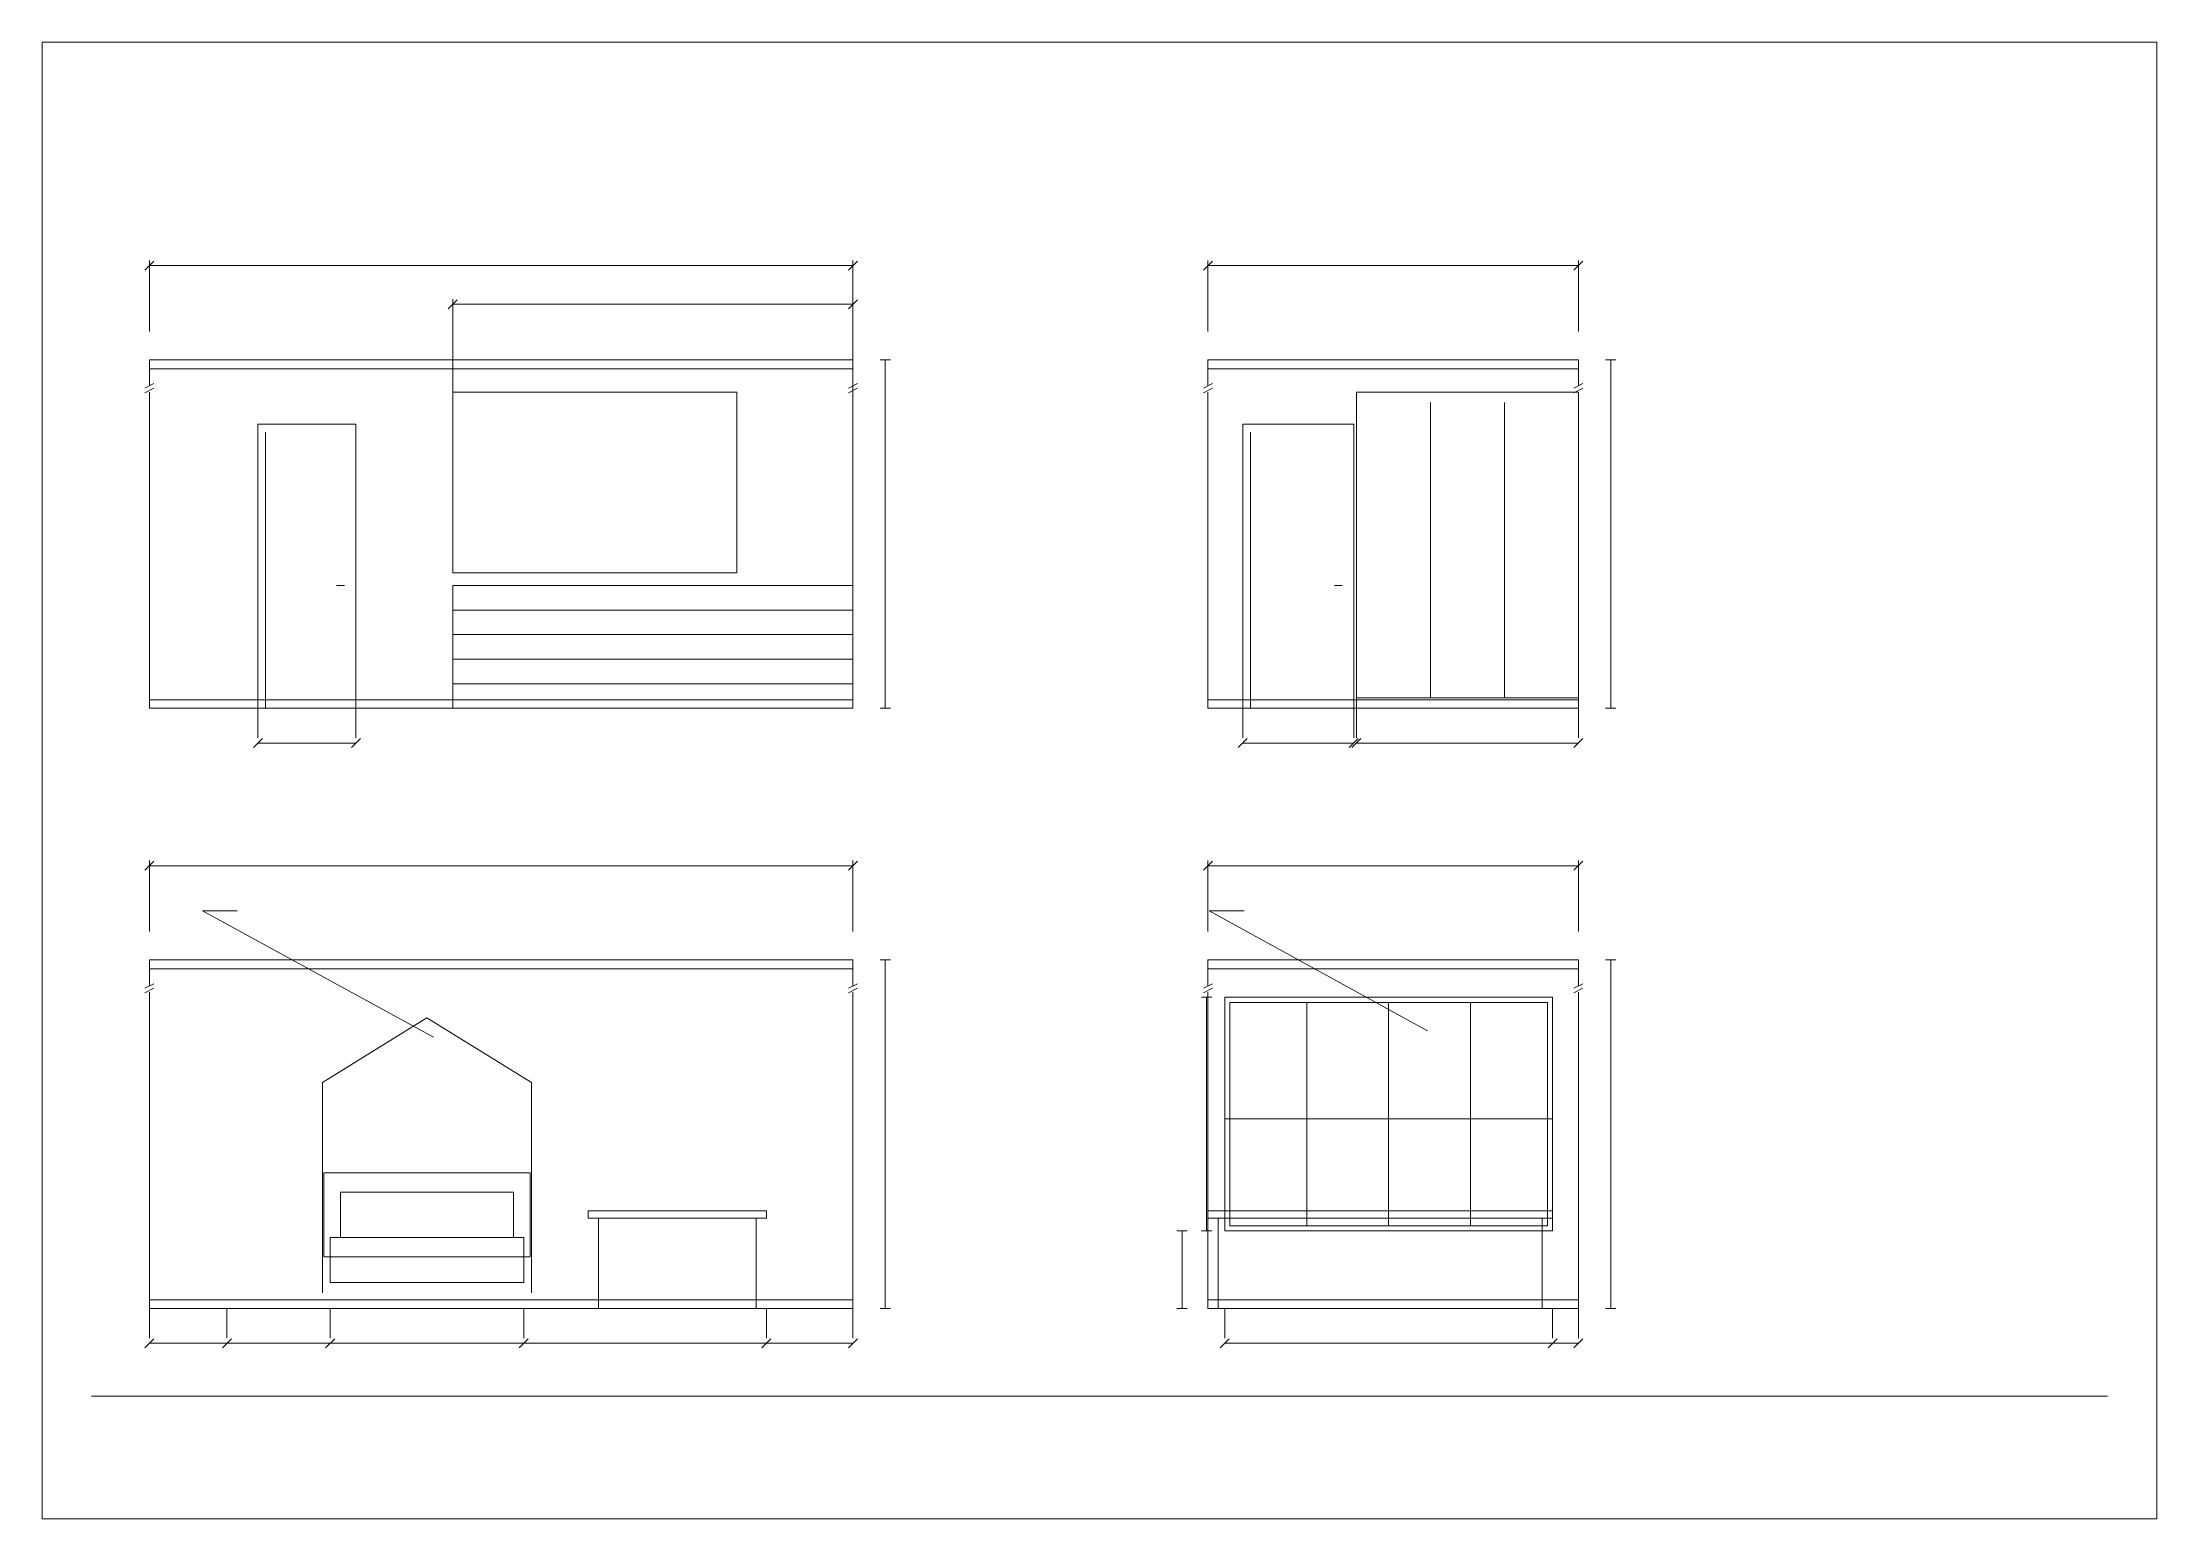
# Model space of a CAD drawing. Header units: millimetres. Extents: x -79780 to 76600, y 220 to 11660.
# Drawn here: x 60220 to 76600, y 220 to 11660 of the extents above; entities that cross this region are included whole.
import ezdxf

# ---------------------------------------------------------------- set-up
doc = ezdxf.new("R2010")
doc.units = ezdxf.units.MM
for name, color, linetype, lineweight, plot in [('DIM', 4, 'CONTINUOUS', 0, False), ('FABRIC', 9, 'CONTINUOUS', 0, False), ('FRAME', 8, 'CONTINUOUS', 0, False), ('GLASS', 5, 'CONTINUOUS', 0, False), ('PENDING', 6, 'CONTINUOUS', 0, False), ('TEXT', 7, 'CONTINUOUS', 0, False), ('WALL', 7, 'CONTINUOUS', 0, False), ('WOOD', 32, 'CONTINUOUS', 0, False)]:
    doc.layers.add(name, color=color, linetype=linetype, lineweight=lineweight, plot=plot)

msp = doc.modelspace()

# ---------------------------------------------------------------- linework, layer by layer
at = {"layer": 'DIM'}
for p, q in [((61015, 9895), (61085, 9965)), ((61050, 9420), (61050, 9970)), ((61050, 9930), (66500, 9930)), ((66465, 9895), (66535, 9965)), ((66500, 9420), (66500, 9970)), ((69215, 9895), (69285, 9965)), ((69250, 9420), (69250, 9970)), ((69250, 9930), (72120, 9930)), ((72085, 9895), (72155, 9965)), ((72120, 9420), (72120, 9970)), ((63365, 9595), (63435, 9665)), ((63400, 8950), (63400, 9670)), ((66465, 9595), (66535, 9665)), ((66500, 8950), (66500, 9670)), ((63400, 9630), (66500, 9630)), ((61890, 6500), (61890, 6270)), ((62650, 6500), (62650, 6270)), ((69520, 6500), (69520, 6270)), ((70380, 6500), (70380, 6270)), ((70400, 6500), (70400, 6270)), ((72120, 6500), (72120, 6270)), ((61855, 6195), (61925, 6265)), ((61890, 6230), (62650, 6230)), ((62615, 6195), (62685, 6265)), ((69485, 6195), (69555, 6265)), ((69520, 6230), (70380, 6230)), ((70345, 6195), (70415, 6265)), ((70365, 6195), (70435, 6265)), ((70400, 6230), (72120, 6230)), ((72085, 6195), (72155, 6265)), ((61015, 5245), (61085, 5315)), ((61050, 4770), (61050, 5320)), ((61050, 5280), (66500, 5280)), ((66465, 5245), (66535, 5315)), ((66500, 4770), (66500, 5320)), ((69215, 5245), (69285, 5315)), ((69250, 4770), (69250, 5320)), ((69250, 5280), (72120, 5280)), ((72085, 5245), (72155, 5315)), ((72120, 4770), (72120, 5320)), ((69200, 4260), (69280, 4260)), ((69240, 2450), (69240, 4260)), ((69010, 2450), (69090, 2450)), ((69050, 1850), (69050, 2450)), ((69200, 2450), (69280, 2450)), ((61050, 1850), (61050, 1620)), ((61650, 1850), (61650, 1620)), ((61650, 1850), (61650, 1620)), ((62450, 1850), (62450, 1620)), ((62450, 1850), (62450, 1620)), ((63950, 1850), (63950, 1620)), ((63950, 1850), (63950, 1620)), ((65830, 1850), (65830, 1620)), ((65830, 1850), (65830, 1620)), ((66500, 1850), (66500, 1620)), ((69010, 1850), (69090, 1850)), ((69380, 1850), (69380, 1620)), ((71920, 1850), (71920, 1620)), ((71920, 1850), (71920, 1620)), ((72120, 1850), (72120, 1620)), ((61015, 1545), (61085, 1615)), ((61050, 1580), (61650, 1580)), ((61615, 1545), (61685, 1615)), ((61615, 1545), (61685, 1615)), ((61650, 1580), (62450, 1580)), ((62415, 1545), (62485, 1615)), ((62415, 1545), (62485, 1615)), ((62450, 1580), (63950, 1580)), ((63915, 1545), (63985, 1615)), ((63915, 1545), (63985, 1615)), ((63950, 1580), (65830, 1580)), ((65795, 1545), (65865, 1615)), ((65795, 1545), (65865, 1615)), ((65830, 1580), (66500, 1580)), ((66465, 1545), (66535, 1615)), ((69345, 1545), (69415, 1615)), ((69380, 1580), (71920, 1580)), ((71885, 1545), (71955, 1615)), ((71885, 1545), (71955, 1615)), ((71920, 1580), (72120, 1580)), ((72085, 1545), (72155, 1615))]:
    msp.add_line(p, q, dxfattribs=at)
at = {"layer": 'FABRIC'}
for p, q in [((63870, 2750), (62530, 2750)), ((62530, 2750), (62530, 2400)), ((63870, 2400), (63870, 2750)), ((63950, 2400), (62450, 2400)), ((62450, 2400), (62450, 2050)), ((62530, 2400), (63870, 2400)), ((63950, 2050), (63950, 2400)), ((62450, 2050), (63950, 2050))]:
    msp.add_line(p, q, dxfattribs=at)
at = {"layer": 'FRAME'}
for p, q in [((76600, 11660), (60220, 11660)), ((60220, 11660), (60220, 220)), ((76600, 220), (76600, 11660)), ((60600, 1170), (76220, 1170)), ((60220, 220), (76600, 220))]:
    msp.add_line(p, q, dxfattribs=at)
at = {"layer": 'GLASS'}
for p, q in [((71920, 4260), (69380, 4260)), ((69380, 4260), (69380, 2450)), ((71920, 2450), (71920, 4260)), ((71880, 4220), (69420, 4220)), ((69420, 4220), (69420, 2490)), ((70015, 2490), (70015, 4220)), ((70650, 2490), (70650, 4220)), ((71285, 2490), (71285, 4220)), ((71880, 2490), (71880, 4220)), ((69380, 3319), (71920, 3319)), ((69420, 2490), (71880, 2490)), ((69380, 2450), (71920, 2450))]:
    msp.add_line(p, q, dxfattribs=at)
at = {"layer": 'PENDING'}
for p, q in [((61050, 9000), (61050, 9200)), ((61050, 9200), (66500, 9200)), ((66500, 9000), (66500, 9200)), ((66710, 9200), (66790, 9200)), ((66750, 6500), (66750, 9200)), ((69250, 9000), (69250, 9200)), ((69250, 9200), (72120, 9200)), ((72120, 9000), (72120, 9200)), ((72330, 9200), (72410, 9200)), ((72370, 6500), (72370, 9200)), ((61015, 8980), (61085, 9015)), ((61050, 9130), (66500, 9130)), ((66465, 8980), (66535, 9015)), ((69215, 8980), (69285, 9015)), ((69250, 9130), (72120, 9130)), ((72085, 8980), (72155, 9015)), ((61015, 8945), (61085, 8980)), ((65600, 8950), (63400, 8950)), ((63400, 8950), (63400, 7550)), ((65600, 7550), (65600, 8950)), ((66465, 8945), (66535, 8980)), ((69215, 8945), (69285, 8980)), ((70973, 6580), (70973, 8870)), ((71547, 6580), (71547, 8870)), ((72085, 8945), (72155, 8980)), ((62650, 8700), (61890, 8700)), ((61890, 8700), (61890, 6500)), ((62650, 6500), (62650, 8700)), ((70380, 8700), (69520, 8700)), ((69520, 8700), (69520, 6500)), ((70380, 6500), (70380, 8700)), ((63400, 7550), (65600, 7550)), ((63400, 7260), (66500, 7260)), ((63400, 7070), (66500, 7070)), ((63400, 6880), (66500, 6880)), ((61050, 6565), (66500, 6565)), ((63400, 6690), (66500, 6690)), ((69250, 6565), (72120, 6565)), ((61890, 6500), (62650, 6500)), ((66710, 6500), (66790, 6500)), ((69520, 6500), (70380, 6500)), ((72330, 6500), (72410, 6500)), ((61050, 4350), (61050, 4550)), ((61050, 4550), (66500, 4550)), ((61050, 4480), (66500, 4480)), ((66500, 4350), (66500, 4550)), ((66710, 4550), (66790, 4550)), ((66750, 1850), (66750, 4550)), ((69250, 4350), (69250, 4550)), ((69250, 4550), (72120, 4550)), ((69250, 4480), (72120, 4480)), ((72120, 4350), (72120, 4550)), ((72330, 4550), (72410, 4550)), ((72370, 1850), (72370, 4550)), ((61015, 4330), (61085, 4365)), ((61015, 4295), (61085, 4330)), ((66465, 4330), (66535, 4365)), ((66465, 4295), (66535, 4330)), ((69215, 4330), (69285, 4365)), ((69215, 4295), (69285, 4330)), ((72085, 4330), (72155, 4365)), ((72085, 4295), (72155, 4330)), ((64000, 2900), (62400, 2900)), ((62400, 2900), (62400, 2250)), ((64000, 2250), (64000, 2900)), ((65830, 2605), (64450, 2605)), ((64450, 2605), (64450, 2550)), ((64450, 2550), (65830, 2550)), ((65830, 2550), (65830, 2605)), ((71920, 2605), (69250, 2605)), ((69250, 2605), (69250, 2550)), ((69250, 2550), (71920, 2550)), ((71920, 2550), (71920, 2605)), ((62400, 2250), (64000, 2250)), ((61050, 1915), (66500, 1915)), ((66710, 1850), (66790, 1850)), ((69250, 1915), (72120, 1915)), ((72330, 1850), (72410, 1850))]:
    msp.add_line(p, q, dxfattribs=at)
at = {"layer": 'TEXT'}
for p, q in [((63250, 3950), (61460, 4930)), ((61460, 4930), (61730, 4930)), ((70950, 4000), (69260, 4930)), ((69260, 4930), (69530, 4930))]:
    msp.add_line(p, q, dxfattribs=at)
at = {"layer": 'WALL'}
for p, q in [((61050, 6500), (61050, 8950)), ((66500, 6500), (66500, 8950)), ((69250, 6500), (69250, 8950)), ((72120, 6500), (72120, 8950)), ((61050, 6500), (66500, 6500)), ((69250, 6500), (72120, 6500)), ((61050, 1850), (61050, 4300)), ((66500, 1850), (66500, 4300)), ((69250, 1850), (69250, 4300)), ((72120, 1850), (72120, 4300)), ((61050, 1850), (66500, 1850)), ((69250, 1850), (72120, 1850))]:
    msp.add_line(p, q, dxfattribs=at)
at = {"layer": 'WOOD'}
for p, q in [((72120, 8950), (70400, 8950)), ((70400, 8950), (70400, 6500)), ((72120, 6500), (72120, 8950)), ((61950, 6500), (61950, 8640)), ((69580, 6500), (69580, 8640)), ((62500, 7450), (62560, 7450)), ((66500, 7450), (63400, 7450)), ((63400, 7450), (63400, 6500)), ((66500, 6500), (66500, 7450)), ((70230, 7450), (70290, 7450)), ((70400, 6580), (72120, 6580)), ((63400, 6500), (66500, 6500)), ((70400, 6500), (72120, 6500)), ((62390, 3600), (63200, 4100)), ((63200, 4100), (64010, 3600)), ((62390, 1970), (62390, 3600)), ((64010, 1970), (64010, 3600)), ((64530, 1850), (64530, 2550)), ((65750, 1850), (65750, 2550)), ((69330, 1850), (69330, 2550)), ((71840, 1850), (71840, 2550))]:
    msp.add_line(p, q, dxfattribs=at)

doc.saveas('drawing.dxf')
